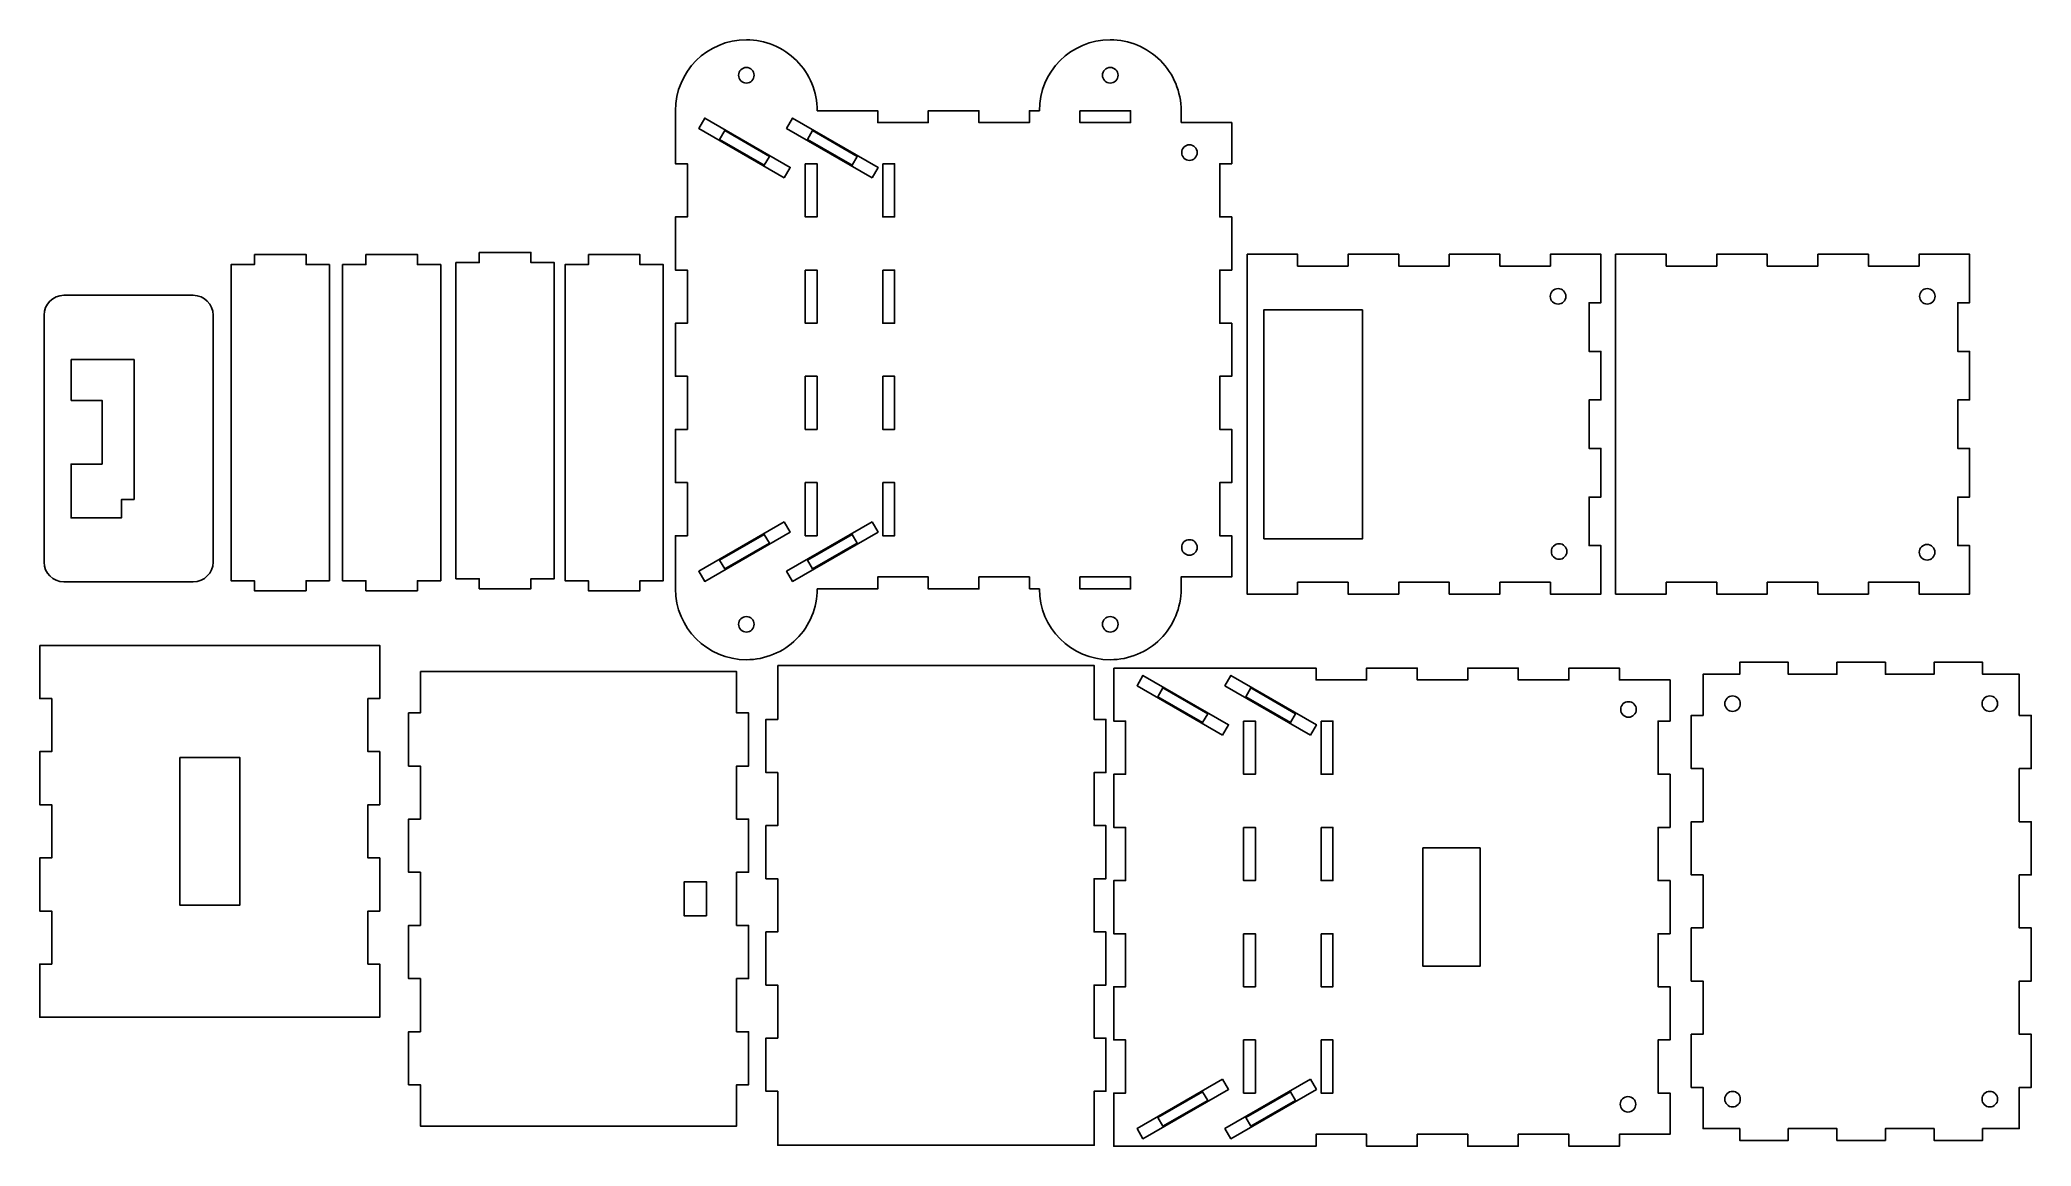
# Model space of a CAD drawing. Extents: x -564 to -60, y 190 to 470.
import ezdxf

# ---------------------------------------------------------------- set-up
doc = ezdxf.new("R2010")
doc.units = 0
doc.layers.get('0').update_dxf_attribs({"linetype": 'CONTINUOUS'})
doc.layers.add('labels', color=7, linetype='CONTINUOUS')
doc.layers.add('Layer_1', color=7, linetype='CONTINUOUS')

msp = doc.modelspace()

# ---------------------------------------------------------------- linework, layer by layer
at = {"color": 7}
for points in [[(-564.16838, 316.473324), (-564.16838, 303.029701), (-561.16806, 303.029701), (-561.16806, 289.585044), (-564.16838, 289.585044), (-564.16838, 276.140385), (-561.16806, 276.140385), (-561.16806, 262.696245), (-564.16838, 262.696245), (-564.16838, 249.251588), (-561.16806, 249.251588), (-561.16806, 235.807448), (-564.16838, 235.807448), (-564.16838, 222.362791), (-561.16806, 222.362791), (-481.1683, 222.362791), (-478.16795, 222.362791), (-478.16795, 235.807448), (-481.1683, 235.807448), (-481.1683, 249.251588), (-478.16795, 249.251588), (-478.16795, 262.696245), (-481.1683, 262.696245), (-481.1683, 276.140385), (-478.16795, 276.140385), (-478.16795, 289.585044), (-481.1683, 289.585044), (-481.1683, 303.029701), (-478.16795, 303.029701), (-478.16795, 316.473324), (-481.1683, 316.473324), (-561.16806, 316.473324)], [(-467.90068, 309.831028), (-467.90068, 299.386709), (-470.90101, 299.386709), (-470.90101, 285.942576), (-467.90068, 285.942576), (-467.90068, 272.497919), (-470.90101, 272.497919), (-470.90101, 259.053286), (-467.90068, 259.053286), (-467.90068, 245.609224), (-470.90101, 245.609224), (-470.90101, 232.164659), (-467.90068, 232.164659), (-467.90068, 218.720594), (-470.90101, 218.720594), (-470.90101, 205.276002), (-467.90068, 205.276002), (-467.90068, 194.83173), (-458.61494, 194.83173), (-446.32939, 194.83173), (-434.04383, 194.83173), (-421.75776, 194.83173), (-409.47221, 194.83173), (-397.18665, 194.83173), (-387.90091, 194.83173), (-387.90091, 205.276002), (-384.90058, 205.276002), (-384.90058, 218.720594), (-387.90091, 218.720594), (-387.90091, 232.164659), (-384.90058, 232.164659), (-384.90058, 245.609224), (-387.90091, 245.609224), (-387.90091, 259.053286), (-384.90058, 259.053286), (-384.90058, 272.497919), (-387.90091, 272.497919), (-387.90091, 285.942576), (-384.90058, 285.942576), (-384.90058, 299.386709), (-387.90091, 299.386709), (-387.90091, 309.831028), (-397.18665, 309.831028), (-409.47221, 309.831028), (-421.75776, 309.831028), (-434.04383, 309.831028), (-446.32939, 309.831028), (-458.61494, 309.831028)]]:
    msp.add_lwpolyline(points, close=True, dxfattribs=at)
at = {"layer": 'labels', "color": 3}
for points in [[(-375.839283, 434.804388), (-397.489918, 447.304388), (-395.989918, 449.902464), (-374.339283, 437.402464)], [(-353.603843, 434.804388), (-375.254478, 447.304388), (-373.754478, 449.902464), (-352.103843, 437.402464)], [(-375.839283, 347.749597), (-397.489918, 335.249597), (-395.989918, 332.651521), (-374.339283, 345.151521)], [(-353.603843, 347.749597), (-375.254478, 335.249597), (-373.754478, 332.651521), (-352.103843, 345.151521)]]:
    msp.add_lwpolyline(points, close=True, dxfattribs=at)
at = {"layer": 'labels', "color": 1}
for points in [[(-390.930209, 446.721217), (-379.62417, 440.193686), (-380.899, 437.985634), (-392.205029, 444.513173)], [(-368.694769, 446.721217), (-357.38873, 440.193686), (-358.66356, 437.985634), (-369.969589, 444.513173)], [(-390.930209, 335.832768), (-379.62417, 342.360299), (-380.899, 344.568351), (-392.205029, 338.040812)], [(-368.694769, 335.832768), (-357.38873, 342.360299), (-358.66356, 344.568351), (-369.969589, 338.040812)]]:
    msp.add_lwpolyline(points, close=True, dxfattribs=at)
at = {"layer": 'labels', "color": 7}
for points in [[(-370.55589, 438.33256), (-370.55589, 424.88811), (-367.55589, 424.88811), (-367.55589, 438.33256)], [(-350.9294, 438.33256), (-350.9294, 424.88811), (-347.9294, 424.88811), (-347.9294, 438.33256)], [(-258.795043, 415.439428), (-258.795043, 412.439608), (-258.795043, 332.43985), (-258.795043, 329.43951), (-246.004113, 329.43951), (-246.004113, 332.43985), (-233.213143, 332.43985), (-233.213143, 329.43951), (-220.422213, 329.43951), (-220.422213, 332.43985), (-207.631243, 332.43985), (-207.631243, 329.43951), (-194.840313, 329.43951), (-194.840313, 332.43985), (-182.049343, 332.43985), (-182.049343, 329.43951), (-169.258403, 329.43951), (-169.258403, 341.72558), (-172.258733, 341.72558), (-172.258733, 354.01114), (-169.258403, 354.01114), (-169.258403, 366.296688), (-172.258733, 366.296688), (-172.258733, 378.582758), (-169.258403, 378.582758), (-169.258403, 390.868318), (-172.258733, 390.868318), (-172.258733, 403.153868), (-169.258403, 403.153868), (-169.258403, 415.439428), (-182.049343, 415.439428), (-182.049343, 412.439608), (-194.840313, 412.439608), (-194.840313, 415.439428), (-207.631243, 415.439428), (-207.631243, 412.439608), (-220.422213, 412.439608), (-220.422213, 415.439428), (-233.213143, 415.439428), (-233.213143, 412.439608), (-246.004113, 412.439608), (-246.004113, 415.439428)], [(-165.55421, 415.43943), (-165.55421, 412.4396), (-165.55421, 332.439818), (-165.55421, 329.439478), (-152.76328, 329.439478), (-152.76328, 332.439818), (-139.97231, 332.439818), (-139.97231, 329.439478), (-127.18138, 329.439478), (-127.18138, 332.439818), (-114.39041, 332.439818), (-114.39041, 329.439478), (-101.59948, 329.439478), (-101.59948, 332.439818), (-88.808534, 332.439818), (-88.808534, 329.439478), (-76.017594, 329.439478), (-76.017594, 341.725548), (-79.017924, 341.725548), (-79.017924, 354.011108), (-76.017594, 354.011108), (-76.017594, 366.296658), (-79.017924, 366.296658), (-79.017924, 378.582728), (-76.017594, 378.582728), (-76.017594, 390.868288), (-79.017924, 390.868288), (-79.017924, 403.15384), (-76.017594, 403.15384), (-76.017594, 415.43943), (-88.808534, 415.43943), (-88.808534, 412.4396), (-101.59948, 412.4396), (-101.59948, 415.43943), (-114.39041, 415.43943), (-114.39041, 412.4396), (-127.18138, 412.4396), (-127.18138, 415.43943), (-139.97231, 415.43943), (-139.97231, 412.4396), (-152.76328, 412.4396), (-152.76328, 415.43943)], [(-370.55589, 411.44367), (-370.55589, 397.99922), (-367.55589, 397.99922), (-367.55589, 411.44367)], [(-350.9294, 411.44367), (-350.9294, 397.99922), (-347.9294, 397.99922), (-347.9294, 411.44367)], [(-229.576413, 401.407591), (-229.576413, 343.471342), (-254.512664, 343.471342), (-254.512664, 401.407591)], [(-370.55589, 384.554809), (-370.55589, 371.110359), (-367.55589, 371.110359), (-367.55589, 384.554809)], [(-350.9294, 384.554809), (-350.9294, 371.110359), (-347.9294, 371.110359), (-347.9294, 384.554809)], [(-370.55589, 357.665919), (-370.55589, 344.221462), (-367.55589, 344.221462), (-367.55589, 357.665919)], [(-350.9294, 357.665919), (-350.9294, 344.221462), (-347.9294, 344.221462), (-347.9294, 357.665919)], [(-377.50127, 311.378232), (-377.50127, 308.188247), (-377.50027, 308.188247), (-377.50027, 297.744963), (-380.50062, 297.744963), (-380.50062, 284.300313), (-377.50027, 284.300313), (-377.50027, 270.856172), (-380.50062, 270.856172), (-380.50062, 257.411555), (-377.50027, 257.411555), (-377.50027, 243.966973), (-380.50062, 243.966973), (-380.50062, 230.522908), (-377.50027, 230.522908), (-377.50027, 217.078336), (-380.50062, 217.078336), (-380.50062, 203.634271), (-377.50027, 203.634271), (-377.50027, 193.18946), (-377.50027, 190), (-297.43746, 190), (-297.43746, 193.18946), (-297.50056, 193.18946), (-297.50056, 203.634271), (-294.50074, 203.634271), (-294.50074, 217.078336), (-297.50056, 217.078336), (-297.50056, 230.522908), (-294.50074, 230.522908), (-294.50074, 243.966973), (-297.50056, 243.966973), (-297.50056, 257.411555), (-294.50074, 257.411555), (-294.50074, 270.856172), (-297.50056, 270.856172), (-297.50056, 284.300313), (-294.50074, 284.300313), (-294.50074, 297.744963), (-297.50056, 297.744963), (-297.50056, 308.188247), (-297.43806, 308.188247), (-297.43806, 311.378232)], [(-72.724023, 194.18574), (-72.724023, 191.18572), (-85.009743, 191.18572), (-85.009743, 194.18574), (-97.295453, 194.18574), (-97.295453, 191.18572), (-109.58123, 191.18572), (-109.58123, 194.18574), (-121.86701, 194.18574), (-121.86701, 191.18572), (-134.15276, 191.18572), (-134.15276, 194.18574), (-143.43848, 194.18574), (-143.43848, 204.63019), (-146.43848, 204.63019), (-146.43848, 218.074641), (-143.43848, 218.074641), (-143.43848, 231.519081), (-146.43848, 231.519081), (-146.43848, 244.963531), (-143.43848, 244.963531), (-143.43848, 258.407971), (-146.43848, 258.407971), (-146.43848, 271.852421), (-143.43848, 271.852421), (-143.43848, 285.296867), (-146.43848, 285.296867), (-146.43848, 298.741317), (-143.43848, 298.741317), (-143.43848, 309.185751), (-134.15276, 309.185751), (-134.15276, 312.185751), (-121.86701, 312.185751), (-121.86701, 309.185751), (-109.58123, 309.185751), (-109.58123, 312.185751), (-97.295453, 312.185751), (-97.295453, 309.185751), (-85.009743, 309.185751), (-85.009743, 312.185751), (-72.724023, 312.185751), (-72.724023, 309.185751), (-63.438313, 309.185751), (-63.438313, 298.741317), (-60.438313, 298.741317), (-60.438313, 285.296867), (-63.438313, 285.296867), (-63.438313, 271.852421), (-60.438313, 271.852421), (-60.438313, 258.407971), (-63.438313, 258.407971), (-63.438313, 244.963531), (-60.438313, 244.963531), (-60.438313, 231.519081), (-63.438313, 231.519081), (-63.438313, 218.074641), (-60.438313, 218.074641), (-60.438313, 204.63019), (-63.438313, 204.63019), (-63.438313, 194.18574)], [(-259.67682, 297.299235), (-259.67682, 283.854784), (-256.67682, 283.854784), (-256.67682, 297.299235)], [(-240.05033, 297.299235), (-240.05033, 283.854784), (-237.05033, 283.854784), (-237.05033, 297.299235)], [(-259.67682, 270.410339), (-259.67682, 256.965889), (-256.67682, 256.965889), (-256.67682, 270.410339)], [(-240.05033, 270.410339), (-240.05033, 256.965889), (-237.05033, 256.965889), (-237.05033, 270.410339)], [(-199.83731, 265.219099), (-199.83731, 235.268249), (-214.28811, 235.268249), (-214.28811, 265.219099)], [(-259.67682, 243.521449), (-259.67682, 230.076999), (-256.67682, 230.076999), (-256.67682, 243.521449)], [(-240.05033, 243.521449), (-240.05033, 230.076999), (-237.05033, 230.076999), (-237.05033, 243.521449)], [(-259.67682, 216.632559), (-259.67682, 203.188108), (-256.67682, 203.188108), (-256.67682, 216.632559)], [(-240.05033, 216.632559), (-240.05033, 203.188108), (-237.05033, 203.188108), (-237.05033, 216.632559)]]:
    msp.add_lwpolyline(points, close=True, dxfattribs=at)
at = {"layer": 'Layer_1', "color": 1}
for points in [[(-385.441582, 469.710901)], [(-385.441582, 462.711331)], [(-293.399656, 462.711331)], [(-301.047781, 451.777115), (-288.256818, 451.777115), (-288.256818, 448.77678), (-301.047781, 448.77678), (-301.047781, 451.777115)], [(-271.39419, 441.16915)], [(-178.13891, 404.78935)], [(-84.746511, 404.79966)], [(-271.39419, 341.252793)], [(-177.88272, 340.22801)], [(-84.807848, 340.033155)], [(-301.047781, 333.777083), (-288.256818, 333.777083), (-288.256818, 330.77675), (-301.047781, 330.77675), (-301.047781, 333.777083)], [(-385.441582, 323.776659)], [(-293.399656, 323.776659)], [(-280.05115, 305.687894), (-268.74511, 299.160367), (-270.01994, 296.952316), (-281.32597, 303.479851)], [(-257.81571, 305.687894), (-246.50967, 299.160367), (-247.7845, 296.952316), (-259.09053, 303.479851)], [(-160.33331, 300.261465)], [(-134.01298, 301.726973)], [(-68.930351, 301.726974)], [(-280.05115, 194.79943), (-268.74511, 201.326975), (-270.01994, 203.535027), (-281.32597, 197.007488)], [(-257.81571, 194.79943), (-246.50967, 201.326975), (-247.7845, 203.535027), (-259.09053, 197.007488)], [(-134.01298, 201.644501)], [(-68.930353, 201.644501)], [(-160.46141, 200.345103)]]:
    msp.add_lwpolyline(points, close=True, dxfattribs=at)
for points in [[(-403.374855, 451.777115), (-403.374855, 448.77678), (-403.374855, 438.332456), (-400.375036, 438.332456), (-400.375036, 424.8878), (-403.374855, 424.8878), (-403.374855, 411.443659), (-400.375036, 411.443659), (-400.375036, 397.999003), (-403.374855, 397.999003), (-403.374855, 384.554863), (-400.375036, 384.554863), (-400.375036, 371.110203), (-403.374855, 371.110203), (-403.374855, 357.666063), (-400.375036, 357.666063), (-400.375036, 344.221407), (-403.374855, 344.221407), (-403.374855, 333.777083)], [(-311.332929, 451.777115), (-313.838718, 451.777115), (-313.838718, 448.77678), (-326.629682, 448.77678), (-326.629682, 451.777115), (-339.420116, 451.777115), (-339.420116, 448.77678), (-352.211053, 448.77678), (-352.211053, 451.777115), (-365.002017, 451.777115)], [(-275.46588, 330.77675), (-275.46588, 333.777083), (-262.67492, 333.777083), (-262.67492, 344.221407), (-265.674736, 344.221407), (-265.674736, 357.666063), (-262.67492, 357.666063), (-262.67492, 371.110203), (-265.674736, 371.110203), (-265.674736, 384.554863), (-262.67492, 384.554863), (-262.67492, 397.999003), (-265.674736, 397.999003), (-265.674736, 411.443659), (-262.67492, 411.443659), (-262.67492, 424.8878), (-265.674736, 424.8878), (-265.674736, 438.332456), (-262.67492, 438.332456), (-262.67492, 448.77678), (-275.46588, 448.77678)], [(-367.507806, 330.77675), (-352.211053, 330.77675), (-352.211053, 333.777083), (-339.420116, 333.777083), (-339.420116, 330.77675), (-326.629682, 330.77675), (-326.629682, 333.777083), (-313.838718, 333.777083), (-313.838718, 330.77675)]]:
    msp.add_lwpolyline(points, dxfattribs=at)
at = {"layer": 'Layer_1', "color": 7}
for points in [[(-509.8793, 415.3869), (-509.87983, 412.8377), (-515.78232, 412.8377), (-515.78232, 332.835891), (-509.8793, 332.835891), (-509.87983, 330.286175), (-496.82431, 330.286175), (-496.82431, 332.835891), (-490.9213, 332.835891), (-490.9213, 412.8377), (-496.82431, 412.8377), (-496.82431, 415.3869)], [(-481.69776, 415.3869), (-481.69829, 412.8377), (-487.60078, 412.8377), (-487.60078, 332.835892), (-481.69776, 332.835892), (-481.69829, 330.286176), (-468.64277, 330.286176), (-468.64277, 332.835892), (-462.73976, 332.835892), (-462.73976, 412.8377), (-468.64277, 412.8377), (-468.64277, 415.3869)], [(-453.00383, 415.89928), (-453.00436, 413.35008), (-458.90685, 413.35008), (-458.90685, 333.348283), (-453.00383, 333.348283), (-453.00436, 330.798567), (-439.94884, 330.798567), (-439.94884, 333.348283), (-434.04583, 333.348283), (-434.04583, 413.35008), (-439.94884, 413.35008), (-439.94884, 415.89928)], [(-425.40743, 415.37741), (-425.40796, 412.82821), (-431.31045, 412.82821), (-431.31045, 332.826408), (-425.40743, 332.826408), (-425.40796, 330.276693), (-412.35244, 330.276693), (-412.35244, 332.826408), (-406.44943, 332.826408), (-406.44943, 412.82821), (-412.35244, 412.82821), (-412.35244, 415.37741)], [(-558.09655, 405.05869)], [(-540.33519, 353.371636), (-543.51485, 353.371636), (-543.51485, 348.734175), (-556.24533, 348.734175), (-556.24533, 362.364866), (-548.40342, 362.364866), (-548.40342, 378.450196), (-556.22517, 378.450196), (-556.22517, 388.790135), (-543.4854, 388.790135), (-540.33519, 388.790135)], [(-292.49602, 310.743858), (-292.49602, 307.743524), (-292.49602, 297.299206), (-289.4962, 297.299206), (-289.4962, 283.854547), (-292.49602, 283.854547), (-292.49602, 270.410403), (-289.4962, 270.410403), (-289.4962, 256.965745), (-292.49602, 256.965745), (-292.49602, 243.521604), (-289.4962, 243.521604), (-289.4962, 230.076948), (-292.49602, 230.076948), (-292.49602, 216.632807), (-289.4962, 216.632807), (-289.4962, 203.188151), (-292.49602, 203.188151), (-292.49602, 192.7438), (-292.49602, 189.74345), (-241.33222, 189.74345), (-241.33222, 192.7438), (-228.54127, 192.7438), (-228.54127, 189.74345), (-215.75083, 189.74345), (-215.75083, 192.7438), (-202.95988, 192.7438), (-202.95988, 189.74345), (-190.16893, 189.74345), (-190.16893, 192.7438), (-177.37798, 192.7438), (-177.37798, 189.74345), (-164.58703, 189.74345), (-164.58703, 192.7438), (-151.79608, 192.7438), (-151.79608, 203.188151), (-154.7959, 203.188151), (-154.7959, 216.632807), (-151.79608, 216.632807), (-151.79608, 230.076948), (-154.7959, 230.076948), (-154.7959, 243.521604), (-151.79608, 243.521604), (-151.79608, 256.965745), (-154.7959, 256.965745), (-154.7959, 270.410403), (-151.79608, 270.410403), (-151.79608, 283.854547), (-154.7959, 283.854547), (-154.7959, 297.299206), (-151.79608, 297.299206), (-151.79608, 307.743524), (-164.58703, 307.743524), (-164.58703, 310.743858), (-177.37798, 310.743858), (-177.37798, 307.743524), (-190.16893, 307.743524), (-190.16893, 310.743858), (-202.95988, 310.743858), (-202.95988, 307.743524), (-215.75083, 307.743524), (-215.75083, 310.743858), (-228.54127, 310.743858), (-228.54127, 307.743524), (-241.33222, 307.743524), (-241.33222, 310.743858), (-254.12317, 310.743858), (-266.91412, 310.743858), (-279.70507, 310.743858)], [(-528.74474, 288.142235), (-513.59114, 288.142235), (-513.59114, 250.694041), (-528.74474, 250.694041)], [(-395.48718, 248.044136), (-401.19603, 248.044136), (-401.19603, 256.618382), (-395.48718, 256.618382)]]:
    msp.add_lwpolyline(points, close=True, dxfattribs=at)
for points in [[(-558.09655, 405.05869), (-525.34122, 405.05869)], [(-563.09655, 337.568201), (-563.09655, 400.05869)], [(-520.34122, 400.05869), (-520.34122, 337.568201)], [(-525.34122, 332.568201), (-558.09655, 332.568201)]]:
    msp.add_lwpolyline(points, dxfattribs=at)
at = {"layer": 'Layer_1', "color": 3}
for points in [[(-264.9598, 293.770845), (-286.610435, 306.270845), (-285.110435, 308.868921), (-263.4598, 296.368921)], [(-242.724261, 293.771008), (-264.374896, 306.271008), (-262.874896, 308.869084), (-241.224261, 296.369084)], [(-264.960412, 206.716097), (-286.611047, 194.216097), (-285.111047, 191.618021), (-263.460412, 204.118021)], [(-242.724476, 206.716386), (-264.375111, 194.216386), (-262.875111, 191.61831), (-241.224476, 204.11831)]]:
    msp.add_lwpolyline(points, close=True, dxfattribs=at)
at = {"layer": 'Layer_1', "color": 1}
for points in [[(-385.441582, 469.710901), (-395.345957, 469.710662), (-403.374899, 461.68149), (-403.374855, 451.777115)], [(-372.760463, 464.458237), (-376.123703, 467.821479), (-380.685241, 469.71092), (-385.441582, 469.710901)], [(-293.399656, 469.710901), (-303.304031, 469.710662), (-311.332973, 461.68149), (-311.332929, 451.777115)], [(-280.718538, 464.458237), (-284.081777, 467.821479), (-288.643316, 469.71092), (-293.399656, 469.710901)], [(-367.507806, 451.777115), (-367.507785, 456.533456), (-369.397224, 461.094995), (-372.760463, 464.458237)], [(-275.46588, 451.777115), (-275.465859, 456.533456), (-277.355298, 461.094995), (-280.718538, 464.458237)], [(-387.408918, 460.744008), (-387.40895, 461.265787), (-387.201688, 461.766204), (-386.832734, 462.135156)], [(-385.441582, 458.777204), (-386.527935, 458.777129), (-387.408699, 459.657655), (-387.408918, 460.744008)], [(-386.832734, 462.135156), (-386.463779, 462.504108), (-385.963361, 462.711367), (-385.441582, 462.711331)], [(-385.441582, 462.711331), (-384.919808, 462.71136), (-384.419396, 462.504098), (-384.050447, 462.135147)], [(-383.474273, 460.744008), (-383.474491, 459.657666), (-384.355239, 458.777144), (-385.441582, 458.777204)], [(-384.050447, 462.135147), (-383.681499, 461.766196), (-383.47424, 461.265782), (-383.474273, 460.744008)], [(-295.366992, 460.744008), (-295.367025, 461.265787), (-295.159762, 461.766204), (-294.790808, 462.135156)], [(-293.399656, 458.777204), (-294.486009, 458.777129), (-295.366773, 459.657655), (-295.366992, 460.744008)], [(-294.790808, 462.135156), (-294.421853, 462.504108), (-293.921435, 462.711367), (-293.399656, 462.711331)], [(-293.399656, 462.711331), (-292.877882, 462.71136), (-292.37747, 462.504098), (-292.008522, 462.135147)], [(-291.432347, 460.744008), (-291.432565, 459.657666), (-292.313313, 458.777144), (-293.399656, 458.777204)], [(-292.008522, 462.135147), (-291.639573, 461.766196), (-291.432314, 461.265782), (-291.432347, 460.744008)], [(-365.002017, 451.777115), (-365.002017, 451.777115), (-367.507806, 451.777115), (-367.507806, 451.777115)], [(-275.46588, 448.77678), (-275.46588, 448.77678), (-275.46588, 451.777115), (-275.46588, 451.777115)], [(-275.32764, 441.16915), (-275.327641, 442.255341), (-274.447111, 443.135875), (-273.36092, 443.13588)], [(-273.36092, 439.20242), (-274.447111, 439.202425), (-275.327641, 440.082959), (-275.32764, 441.16915)], [(-273.36092, 443.13588), (-272.839311, 443.13588), (-272.339065, 442.928672), (-271.970232, 442.559838)], [(-271.970232, 439.778462), (-272.339065, 439.409628), (-272.839311, 439.20242), (-273.36092, 439.20242)], [(-271.970232, 442.559838), (-271.601398, 442.191005), (-271.39419, 441.690759), (-271.39419, 441.16915)], [(-271.39419, 441.16915), (-271.39419, 440.647541), (-271.601398, 440.147295), (-271.970232, 439.778462)], [(-182.07237, 404.78935), (-182.07237, 405.310959), (-181.865162, 405.811205), (-181.496328, 406.180038)], [(-181.496328, 403.398662), (-181.865162, 403.767495), (-182.07237, 404.267741), (-182.07237, 404.78935)], [(-181.496328, 406.180038), (-181.127495, 406.548872), (-180.627249, 406.75608), (-180.10564, 406.75608)], [(-180.10564, 402.82262), (-180.627249, 402.82262), (-181.127495, 403.029828), (-181.496328, 403.398662)], [(-180.10564, 406.75608), (-179.584031, 406.75608), (-179.083785, 406.548872), (-178.714952, 406.180038)], [(-178.714952, 403.398662), (-179.083785, 403.029828), (-179.584031, 402.82262), (-180.10564, 402.82262)], [(-178.714952, 406.180038), (-178.346118, 405.811205), (-178.13891, 405.310959), (-178.13891, 404.78935)], [(-178.13891, 404.78935), (-178.13891, 404.267741), (-178.346118, 403.767495), (-178.714952, 403.398662)], [(-88.679969, 404.79966), (-88.679969, 405.321269), (-88.472761, 405.821515), (-88.103927, 406.190348)], [(-88.103927, 403.408972), (-88.472761, 403.777805), (-88.679969, 404.278051), (-88.679969, 404.79966)], [(-88.103927, 406.190348), (-87.735094, 406.559182), (-87.234848, 406.76639), (-86.713239, 406.76639)], [(-86.713239, 402.83293), (-87.234848, 402.83293), (-87.735094, 403.040138), (-88.103927, 403.408972)], [(-86.713239, 406.76639), (-86.19163, 406.76639), (-85.691385, 406.559181), (-85.322552, 406.190348)], [(-85.322552, 403.408972), (-85.691385, 403.040139), (-86.19163, 402.83293), (-86.713239, 402.83293)], [(-85.322552, 406.190348), (-84.953719, 405.821514), (-84.746511, 405.321269), (-84.746511, 404.79966)], [(-84.746511, 404.79966), (-84.746511, 404.278051), (-84.953719, 403.777806), (-85.322552, 403.408972)], [(-275.32765, 341.252793), (-275.32765, 341.774402), (-275.120441, 342.274647), (-274.751608, 342.64348)], [(-274.751608, 342.64348), (-274.382774, 343.012313), (-273.882529, 343.219521), (-273.36092, 343.219521)], [(-273.36092, 343.219521), (-272.839311, 343.219521), (-272.339066, 343.012313), (-271.970232, 342.64348)], [(-271.970232, 342.64348), (-271.601399, 342.274647), (-271.39419, 341.774402), (-271.39419, 341.252793)], [(-274.751608, 339.862105), (-275.120442, 340.230938), (-275.32765, 340.731184), (-275.32765, 341.252793)], [(-273.36092, 339.286064), (-273.882529, 339.286064), (-274.382775, 339.493272), (-274.751608, 339.862105)], [(-271.970232, 339.862105), (-272.339065, 339.493272), (-272.839311, 339.286064), (-273.36092, 339.286064)], [(-271.39419, 341.252793), (-271.39419, 340.731184), (-271.601398, 340.230938), (-271.970232, 339.862105)], [(-181.81618, 340.22801), (-181.81618, 340.749619), (-181.608971, 341.249864), (-181.240138, 341.618697)], [(-181.240138, 338.837322), (-181.608972, 339.206155), (-181.81618, 339.706401), (-181.81618, 340.22801)], [(-181.240138, 341.618697), (-180.871304, 341.98753), (-180.371059, 342.194738), (-179.84945, 342.194738)], [(-179.84945, 338.261281), (-180.371059, 338.261281), (-180.871305, 338.468489), (-181.240138, 338.837322)], [(-179.84945, 342.194738), (-179.327841, 342.194738), (-178.827596, 341.98753), (-178.458762, 341.618697)], [(-178.458762, 338.837322), (-178.827595, 338.468489), (-179.327841, 338.261281), (-179.84945, 338.261281)], [(-178.458762, 341.618697), (-178.089929, 341.249864), (-177.88272, 340.749619), (-177.88272, 340.22801)], [(-177.88272, 340.22801), (-177.88272, 339.706401), (-178.089928, 339.206155), (-178.458762, 338.837322)], [(-88.741306, 340.033155), (-88.741306, 341.119349), (-87.860771, 341.999883), (-86.774577, 341.999883)], [(-88.165264, 338.642468), (-88.534098, 339.011301), (-88.741306, 339.511546), (-88.741306, 340.033155)], [(-86.774577, 338.066426), (-87.296186, 338.066426), (-87.796431, 338.273634), (-88.165264, 338.642468)], [(-86.774577, 341.999883), (-85.688383, 341.999883), (-84.807848, 341.119349), (-84.807848, 340.033155)], [(-85.38389, 338.642468), (-85.752723, 338.273634), (-86.252968, 338.066426), (-86.774577, 338.066426)], [(-84.807848, 340.033155), (-84.807848, 339.511546), (-85.015056, 339.011301), (-85.38389, 338.642468)], [(-403.374855, 333.777083), (-403.374855, 333.777083), (-403.374855, 330.77675), (-403.374855, 330.77675)], [(-403.374855, 330.77675), (-403.374901, 320.872374), (-395.345958, 312.843199), (-385.441582, 312.84296)], [(-372.760462, 318.095626), (-369.397222, 321.458869), (-367.507784, 326.020409), (-367.507806, 330.77675)], [(-313.838718, 330.77675), (-313.838718, 330.77675), (-311.332929, 330.77675), (-311.332929, 330.77675)], [(-311.332929, 330.77675), (-311.332975, 320.872374), (-303.304032, 312.843199), (-293.399656, 312.84296)], [(-280.718536, 318.095626), (-277.355296, 321.458869), (-275.465858, 326.020409), (-275.46588, 330.77675)], [(-387.408918, 321.809855), (-387.408699, 322.896208), (-386.527935, 323.776734), (-385.441582, 323.776659)], [(-385.441582, 323.776659), (-384.355239, 323.776719), (-383.474491, 322.896197), (-383.474273, 321.809855)], [(-295.366992, 321.809855), (-295.366773, 322.896208), (-294.486009, 323.776734), (-293.399656, 323.776659)], [(-293.399656, 323.776659), (-292.313313, 323.776719), (-291.432565, 322.896197), (-291.432347, 321.809855)], [(-386.832733, 320.418707), (-387.201688, 320.787659), (-387.40895, 321.288076), (-387.408918, 321.809855)], [(-385.441582, 319.842533), (-385.963361, 319.842497), (-386.463779, 320.049756), (-386.832733, 320.418707)], [(-384.050448, 320.418717), (-384.419396, 320.049766), (-384.919808, 319.842504), (-385.441582, 319.842533)], [(-385.441582, 312.84296), (-380.685241, 312.842942), (-376.123702, 314.732384), (-372.760462, 318.095626)], [(-383.474273, 321.809855), (-383.47424, 321.288081), (-383.681499, 320.787668), (-384.050448, 320.418717)], [(-294.790808, 320.418707), (-295.159762, 320.787659), (-295.367024, 321.288076), (-295.366992, 321.809855)], [(-293.399656, 319.842533), (-293.921435, 319.842497), (-294.421853, 320.049756), (-294.790808, 320.418707)], [(-292.008522, 320.418717), (-292.377471, 320.049766), (-292.877882, 319.842504), (-293.399656, 319.842533)], [(-293.399656, 312.84296), (-288.643315, 312.842942), (-284.081776, 314.732384), (-280.718536, 318.095626)], [(-291.432347, 321.809855), (-291.432314, 321.288081), (-291.639573, 320.787668), (-292.008522, 320.418717)], [(-137.94644, 301.726973), (-137.94644, 302.248582), (-137.739231, 302.748827), (-137.370398, 303.11766)], [(-137.370398, 303.11766), (-137.001564, 303.486493), (-136.501319, 303.693701), (-135.97971, 303.693701)], [(-135.97971, 303.693701), (-135.458101, 303.693701), (-134.957856, 303.486493), (-134.589022, 303.11766)], [(-134.589022, 303.11766), (-134.220189, 302.748827), (-134.01298, 302.248582), (-134.01298, 301.726973)], [(-72.863809, 301.726974), (-72.863809, 302.248582), (-72.6566, 302.748828), (-72.287767, 303.117661)], [(-72.287767, 303.117661), (-71.918933, 303.486494), (-71.418688, 303.693702), (-70.897079, 303.693702)], [(-70.897079, 303.693702), (-69.810885, 303.693701), (-68.930351, 302.813167), (-68.930351, 301.726974)], [(-164.26677, 300.261465), (-164.26677, 300.783074), (-164.059561, 301.28332), (-163.690728, 301.652153)], [(-163.690728, 298.870777), (-164.059562, 299.239611), (-164.26677, 299.739856), (-164.26677, 300.261465)], [(-163.690728, 301.652153), (-163.321894, 302.020986), (-162.821649, 302.228194), (-162.30004, 302.228193)], [(-162.30004, 298.294736), (-162.821649, 298.294736), (-163.321895, 298.501944), (-163.690728, 298.870777)], [(-162.30004, 302.228193), (-161.778431, 302.228194), (-161.278186, 302.020986), (-160.909352, 301.652153)], [(-160.909352, 298.870777), (-161.278185, 298.501944), (-161.778431, 298.294736), (-162.30004, 298.294736)], [(-160.909352, 301.652153), (-160.540519, 301.28332), (-160.33331, 300.783074), (-160.33331, 300.261465)], [(-160.33331, 300.261465), (-160.33331, 299.739856), (-160.540518, 299.239611), (-160.909352, 298.870777)], [(-137.370398, 300.336285), (-137.739232, 300.705118), (-137.94644, 301.205364), (-137.94644, 301.726973)], [(-135.97971, 299.760244), (-136.501319, 299.760244), (-137.001565, 299.967452), (-137.370398, 300.336285)], [(-134.589022, 300.336285), (-134.957855, 299.967452), (-135.458101, 299.760244), (-135.97971, 299.760244)], [(-134.01298, 301.726973), (-134.01298, 301.205364), (-134.220188, 300.705118), (-134.589022, 300.336285)], [(-72.287767, 300.336286), (-72.656601, 300.705119), (-72.863809, 301.205364), (-72.863809, 301.726974)], [(-70.897079, 299.760244), (-71.418688, 299.760244), (-71.918934, 299.967452), (-72.287767, 300.336286)], [(-68.930351, 301.726974), (-68.930351, 300.640779), (-69.810885, 299.760245), (-70.897079, 299.760244)], [(-164.39487, 200.345103), (-164.39487, 200.866712), (-164.187662, 201.366958), (-163.818828, 201.735791)], [(-163.818828, 201.735791), (-163.449995, 202.104625), (-162.949749, 202.311833), (-162.42814, 202.311833)], [(-162.42814, 202.311833), (-161.906531, 202.311833), (-161.406285, 202.104625), (-161.037452, 201.735791)], [(-161.037452, 201.735791), (-160.668618, 201.366958), (-160.46141, 200.866712), (-160.46141, 200.345103)], [(-137.94644, 201.644501), (-137.94644, 202.16611), (-137.739231, 202.666355), (-137.370398, 203.035188)], [(-137.370398, 200.253813), (-137.739232, 200.622646), (-137.94644, 201.122892), (-137.94644, 201.644501)], [(-137.370398, 203.035188), (-137.001564, 203.404021), (-136.501319, 203.611229), (-135.97971, 203.611229)], [(-135.97971, 203.611229), (-135.458101, 203.611229), (-134.957856, 203.404021), (-134.589022, 203.035188)], [(-134.589022, 203.035188), (-134.220189, 202.666355), (-134.01298, 202.16611), (-134.01298, 201.644501)], [(-134.01298, 201.644501), (-134.01298, 201.122892), (-134.220188, 200.622646), (-134.589022, 200.253813)], [(-72.863813, 201.644501), (-72.863813, 202.16611), (-72.656604, 202.666355), (-72.287771, 203.035188)], [(-72.287771, 200.253813), (-72.656605, 200.622646), (-72.863813, 201.122892), (-72.863813, 201.644501)], [(-72.287771, 203.035188), (-71.918937, 203.404021), (-71.418692, 203.611229), (-70.897083, 203.611229)], [(-70.897083, 203.611229), (-70.375474, 203.611229), (-69.875229, 203.404021), (-69.506395, 203.035188)], [(-69.506395, 203.035188), (-69.137562, 202.666355), (-68.930353, 202.16611), (-68.930353, 201.644501)], [(-68.930353, 201.644501), (-68.930353, 201.122892), (-69.137561, 200.622646), (-69.506395, 200.253813)], [(-163.818828, 198.954415), (-164.187662, 199.323248), (-164.39487, 199.823494), (-164.39487, 200.345103)], [(-162.42814, 198.378373), (-162.949749, 198.378373), (-163.449995, 198.585581), (-163.818828, 198.954415)], [(-161.037452, 198.954415), (-161.406285, 198.585581), (-161.906531, 198.378373), (-162.42814, 198.378373)], [(-160.46141, 200.345103), (-160.46141, 199.823494), (-160.668618, 199.323248), (-161.037452, 198.954415)], [(-135.97971, 199.677771), (-136.501319, 199.677771), (-137.001565, 199.884979), (-137.370398, 200.253813)], [(-134.589022, 200.253813), (-134.957855, 199.884979), (-135.458101, 199.677771), (-135.97971, 199.677771)], [(-70.897083, 199.677771), (-71.418692, 199.677771), (-71.918938, 199.884979), (-72.287771, 200.253813)], [(-69.506395, 200.253813), (-69.875228, 199.884979), (-70.375474, 199.677771), (-70.897083, 199.677771)]]:
    msp.add_open_spline(points, degree=3, dxfattribs=at)
at = {"layer": 'Layer_1', "color": 7}
for points in [[(-563.09655, 400.05869), (-563.09655, 402.82869), (-560.86655, 405.05869), (-558.09655, 405.05869)], [(-525.34122, 405.05869), (-522.57122, 405.05869), (-520.34122, 402.82869), (-520.34122, 400.05869)], [(-558.09655, 332.568201), (-560.86655, 332.568201), (-563.09655, 334.798201), (-563.09655, 337.568201)], [(-520.34122, 337.568201), (-520.34122, 334.798201), (-522.57122, 332.568201), (-525.34122, 332.568201)]]:
    msp.add_open_spline(points, degree=3, dxfattribs=at)

doc.saveas('drawing.dxf')
